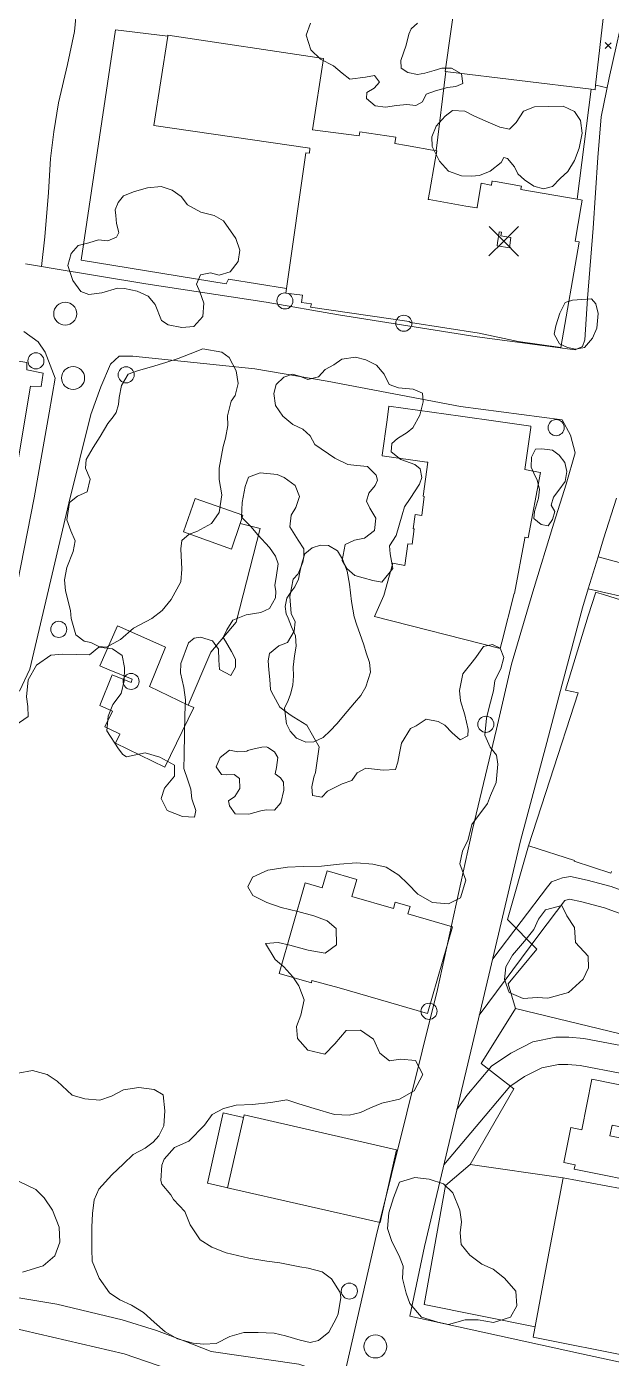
# Model space of a CAD drawing. Header units: metres. Extents: x 4652992 to 4879070, y 2074171 to 2309877.
# Drawn here: x 4653775.3 to 4653831.3, y 2307351.6 to 2307479.1 of the extents above; entities that cross this region are included whole.
import ezdxf

# ---------------------------------------------------------------- set-up
doc = ezdxf.new("R2010")
doc.units = ezdxf.units.M
doc.header["$MEASUREMENT"] = 0
doc.linetypes.add('DGN Style 3', pattern=[92.779933, 66.271381, -26.508552])
doc.layers.get('0').update_dxf_attribs({"color": 4, "lineweight": 0})
for name, color, linetype, lineweight in [('Level 18', 5, 'Continuous', 0), ('Level 19', 38, 'DGN Style 3', 0), ('Level 20', 30, 'DGN Style 3', 0), ('Level 3', 46, 'Continuous', 0), ('Level 30', 5, 'Continuous', 0), ('Level 31', 38, 'Continuous', 0), ('Level 35', 4, 'Continuous', 0), ('Level 37', 3, 'Continuous', 0), ('Level 38', 3, 'Continuous', 0), ('Level 39', 9, 'Continuous', 0), ('Level 4', 6, 'Continuous', 0), ('Level 40', 1, 'Continuous', 0), ('Level 45', 9, 'Continuous', 0), ('Level 53', 5, 'Continuous', 0), ('Level 61', 4, 'Continuous', 0), ('Level 62', 4, 'Continuous', 0), ('Level 63', 3, 'Continuous', 0)]:
    doc.layers.add(name, color=color, linetype=linetype, lineweight=lineweight)

# ---------------------------------------------------------------- blocks, each defined once
blk = doc.blocks.new('POSTE')
at = {"color": 0, "linetype": 'ByBlock', "lineweight": -2}
blk.add_circle((0, 0), 0.77, dxfattribs=at)
blk = doc.blocks.new('AL')
at = {"color": 0, "linetype": 'ByBlock', "lineweight": -2, "ltscale": 10}
blk.add_circle((0, 0), 1.1, dxfattribs=at)
blk = doc.blocks.new('COTA')
at = {"color": 0, "linetype": 'ByBlock', "lineweight": -2, "ltscale": 10}
for p, q in [((-1.408457, 1.419522), (0, 0)), ((1.419522, 1.408457), (0, 0)), ((0, 0), (-1.419522, -1.408457)), ((0, 0), (1.408457, -1.419522))]:
    blk.add_line(p, q, dxfattribs=at)
blk = doc.blocks.new('POSTE_1')
at = {"layer": 'Level 61'}
blk.add_circle((-0.000047, -0.000019, -0.000024), 0.770001, dxfattribs=at)
blk = doc.blocks.new('AL_1')
at = {"layer": 'Level 45'}
blk.add_circle((0.000021, 0.000013, 0.00003), 1.100002, dxfattribs=at)

msp = doc.modelspace()

# ---------------------------------------------------------------- linework, layer by layer
at = {"layer": 'Level 18', "color": 30}
for points in [[(4653832.781333, 2307481.723299, 1381.171171), (4653831.084086, 2307474.164947, 1381.289984), (4653830.309234, 2307470.427135, 1381.380081), (4653830.005019, 2307466.53101, 1381.433507), (4653829.532559, 2307459.772858, 1381.11355), (4653828.997607, 2307453.037267, 1380.663945), (4653828.760485, 2307449.058922, 1380.620901), (4653828.512398, 2307448.416684, 1380.555625), (4653827.8279, 2307448.108783, 1380.475717), (4653818.447498, 2307449.34334, 1379.7752), (4653805.134544, 2307451.475413, 1379.197578), (4653798.210036, 2307452.670504, 1379.019926), (4653786.675269, 2307454.42347, 1379.025129), (4653777.622244, 2307455.931925, 1379.620539), (4653776.686658, 2307456.093521, 1379.689248), (4653775.144628, 2307456.359863, 1379.820535)], [(4653775.009461, 2307449.8572, 1379.712454), (4653776.377442, 2307448.873727, 1379.626656), (4653777.040084, 2307447.885358, 1379.48117)], [(4653783.31248, 2307446.750388, 1379.137658), (4653784.128902, 2307447.497702, 1379.094008), (4653785.459282, 2307447.514817, 1379.016098), (4653797.134111, 2307446.300096, 1378.990684), (4653804.049938, 2307445.106503, 1379.201757), (4653816.847215, 2307442.68027, 1379.774044), (4653826.58126, 2307441.395242, 1380.429164), (4653827.365436, 2307439.939919, 1380.592969), (4653827.825318, 2307438.247163, 1380.778559), (4653826.970828, 2307435.253469, 1380.928104), (4653825.778061, 2307431.52691, 1381.275369), (4653823.762262, 2307424.950115, 1381.333492), (4653821.709362, 2307418.005814, 1382.538922), (4653820.282573, 2307411.78582, 1383.394681)], [(4653831.794413, 2307433.921624, 1381.187653), (4653830.5495, 2307430.032144, 1381.430552), (4653830.018318, 2307428.299097, 1381.5358), (4653829.074849, 2307425.22091, 1381.815952), (4653828.521593, 2307423.415846, 1382.024621), (4653826.592158, 2307416.112968, 1382.799481), (4653825.09469, 2307410.506704, 1383.440754)], [(4653792.599638, 2307295.092029, 1391.332825), (4653799.311222, 2307322.729343, 1388.440859), (4653805.689047, 2307349.855211, 1386.728359), (4653808.770768, 2307363.243322, 1386.440859), (4653814.621664, 2307386.858647, 1385.015859), (4653817.985191, 2307402.200375, 1384.078359), (4653820.282573, 2307411.78582, 1383.165859)], [(4653811.981952, 2307355.595056, 1386.570428), (4653813.383256, 2307362.269284, 1386.428245), (4653819.003898, 2307385.954207, 1385.003245), (4653822.599185, 2307401.118452, 1384.065745), (4653825.09469, 2307410.506704, 1383.153245)], [(4653895.547086, 2307337.390362, 1395.735112), (4653882.370193, 2307340.024315, 1395.600238), (4653861.572894, 2307344.679452, 1393.625238), (4653851.635767, 2307346.81051, 1392.631488), (4653839.916046, 2307349.510954, 1390.912738), (4653828.435864, 2307352.005492, 1389.281488), (4653814.036523, 2307355.162704, 1387.143988), (4653811.981952, 2307355.595056, 1386.570428)]]:
    msp.add_polyline3d(points, dxfattribs=at)
at = {"layer": 'Level 19', "linetype": 'DGN Style 3'}
for points in [[(4653774.06375, 2307424.179586, 1379.255637), (4653775.983552, 2307433.947749, 1379.217898), (4653777.419253, 2307442.080445, 1379.201782), (4653778.005873, 2307445.402804, 1379.244638), (4653777.040084, 2307447.885358, 1379.48117)], [(4653783.31248, 2307446.750388, 1379.137658), (4653782.372991, 2307444.567685, 1379.15368), (4653781.420741, 2307441.934811, 1379.13902), (4653779.296696, 2307433.439056, 1379.208087), (4653776.984454, 2307423.494368, 1379.194303), (4653775.573907, 2307417.535308, 1379.172344), (4653774.58575, 2307415.429115, 1379.17897)]]:
    msp.add_polyline3d(points, dxfattribs=at)
at = {"layer": 'Level 20', "linetype": 'Continuous'}
for points in [[(4653776.686658, 2307456.093521, 1379.948781), (4653777.004992, 2307458.942146, 1379.680753), (4653777.366652, 2307463.17248, 1379.380753), (4653777.547079, 2307466.424608, 1379.280754), (4653777.864859, 2307468.976976, 1379.080754), (4653778.334167, 2307471.763598, 1378.780754), (4653779.190015, 2307475.416104, 1378.480754), (4653779.842682, 2307478.601584, 1378.080754), (4653780.067667, 2307480.959307, 1377.880753)], [(4653805.62214, 2307349.570647, 1386.746324), (4653801.357109, 2307351.016864, 1386.333824), (4653792.934673, 2307352.211059, 1384.671324), (4653790.41295, 2307353.218065, 1384.308824), (4653787.69659, 2307354.216201, 1383.958824), (4653784.4082, 2307355.239763, 1383.683824), (4653778.174285, 2307356.739703, 1383.083824), (4653773.748882, 2307357.483374, 1382.746324), (4653770.61231, 2307358.087149, 1382.671324), (4653762.617267, 2307359.94824, 1382.571324), (4653751.466856, 2307363.29509, 1382.233824), (4653745.270796, 2307364.237623, 1381.958824), (4653740.831785, 2307364.348343, 1381.987373)]]:
    msp.add_polyline3d(points, dxfattribs=at)
at = {"layer": 'Level 3'}
msp.add_polyline3d([(4653799.847753, 2307345.089882, 1383.957635), (4653792.232995, 2307349.388766, 1382.832635), (4653784.615121, 2307351.985312, 1382.582635), (4653772.237719, 2307354.854901, 1382.007635), (4653755.980323, 2307358.22922, 1381.620135), (4653747.033305, 2307359.711432, 1381.345135), (4653743.342346, 2307366.483553, 1381.307635), (4653740.125065, 2307374.573792, 1380.870135), (4653739.846446, 2307375.521443, 1380.870135), (4653740.214834, 2307377.473675, 1380.707635), (4653741.799061, 2307380.02055, 1380.620135), (4653752.620799, 2307390.82968, 1379.745135), (4653759.543463, 2307398.288416, 1379.695135), (4653766.599274, 2307405.605471, 1379.470135)], dxfattribs=at)
at = {"layer": 'Level 30', "color": 1}
for points in [[(4653829.787773, 2307473.442071, 1383.3), (4653829.738828, 2307473.006738, 1383.3), (4653829.34927, 2307473.054679, 1383.291865), (4653815.637127, 2307474.742175, 1383.005503), (4653815.425963, 2307474.768162, 1383.001094), (4653815.373587, 2307474.774608, 1383), (4653816.532727, 2307482.893975, 1383.2), (4653829.757933, 2307481.375302, 1383.293562), (4653830.66797, 2307481.270801, 1383.3), (4653830.598904, 2307480.656508, 1383.3), (4653829.787773, 2307473.442071, 1383.3)], [(4653802.654722, 2307469.183937, 1382.9), (4653807.141282, 2307468.611698, 1382.9), (4653807.190562, 2307468.979455, 1381.6), (4653810.657164, 2307468.462067, 1381.6), (4653810.561888, 2307467.865733, 1384.5), (4653811.650289, 2307467.674925, 1384.5), (4653814.50035, 2307467.175282, 1384.5), (4653814.561623, 2307467.16454, 1384.5), (4653814.41084, 2307466.304445, 1384.0378), (4653813.861319, 2307463.169879, 1382.3532), (4653813.746113, 2307462.512722, 1382), (4653813.845715, 2307462.495261, 1382), (4653817.352119, 2307461.880553, 1382), (4653818.414681, 2307461.694275, 1382), (4653818.420192, 2307461.725711, 1381.9987), (4653818.828062, 2307464.052276, 1381.9), (4653819.746212, 2307463.891315, 1381.9), (4653819.791979, 2307463.883292, 1381.9), (4653819.839255, 2307464.152966, 1381.9), (4653819.861134, 2307464.277767, 1381.9), (4653819.882315, 2307464.274054, 1381.9), (4653820.181955, 2307464.221524, 1381.9114), (4653822.672864, 2307463.784843, 1382), (4653822.656597, 2307463.692051, 1382.0895), (4653822.618314, 2307463.47368, 1382.3), (4653828.005776, 2307462.529205, 1383.489146), (4653828.362122, 2307462.466734, 1383.5678), (4653828.507881, 2307462.441181, 1383.6), (4653828.413447, 2307461.902516, 1383.6), (4653827.821252, 2307458.524525, 1383.6), (4653828.183932, 2307458.460944, 1382.2135), (4653828.213616, 2307458.45574, 1382.1), (4653828.208166, 2307458.424647, 1382.1), (4653826.441989, 2307448.35005, 1381.9), (4653822.34864, 2307448.912171, 1382.3), (4653818.641592, 2307449.713421, 1382.3), (4653812.059124, 2307450.718202, 1382.3), (4653811.932122, 2307450.813849, 1384.2), (4653802.464472, 2307452.194469, 1384.2), (4653802.54716, 2307452.531379, 1381.8), (4653801.598804, 2307452.641056, 1381.8), (4653801.695927, 2307453.331656, 1381.9), (4653800.106467, 2307453.527712, 1381.9), (4653800.173507, 2307453.997844, 1381.9315), (4653802.02366, 2307466.972491, 1382.8), (4653802.363654, 2307466.942774, 1382.8), (4653802.386512, 2307467.422631, 1382.8), (4653787.451428, 2307469.604114, 1382.9), (4653788.791089, 2307478.13917, 1383.3946), (4653788.805738, 2307478.232501, 1383.4), (4653803.717314, 2307475.995849, 1383.4), (4653802.654722, 2307469.183937, 1382.9)], [(4653820.362395, 2307458.059155, 1382.4), (4653821.516843, 2307457.875033, 1382.3784), (4653821.664954, 2307458.866805, 1382.4), (4653820.709138, 2307459.012121, 1382.4), (4653820.758294, 2307459.335449, 1382.4), (4653820.765048, 2307459.379872, 1382.4), (4653820.54757, 2307459.412936, 1382.4), (4653820.542004, 2307459.376329, 1382.4), (4653820.387121, 2307458.357587, 1382.4), (4653820.362395, 2307458.059155, 1382.4)], [(4653824.510064, 2307436.356921, 1382), (4653823.335803, 2307430.106301, 1382), (4653823.009509, 2307430.167633, 1382), (4653822.995166, 2307430.091847, 1382), (4653821.996661, 2307424.779587, 1382), (4653821.979751, 2307424.783891, 1383.5), (4653820.791696, 2307420.115979, 1383.5), (4653820.638875, 2307419.515539, 1383.5), (4653808.589062, 2307422.582401, 1382.7), (4653809.480581, 2307424.584345, 1382.7), (4653810.34384, 2307427.676124, 1382.7), (4653811.501111, 2307427.476911, 1380.5), (4653811.791372, 2307429.554211, 1380.5), (4653812.19867, 2307429.497299, 1380.5), (4653812.403222, 2307430.9612, 1380.5), (4653812.286981, 2307430.977442, 1380.5), (4653812.479264, 2307432.353546, 1380.5), (4653813.118539, 2307432.264219, 1380.5), (4653813.371388, 2307434.073769, 1380.5), (4653813.271885, 2307434.087672, 1380.5), (4653813.259072, 2307434.089463, 1380.5), (4653813.262099, 2307434.111125, 1380.5), (4653813.715787, 2307437.358009, 1380.5), (4653813.621694, 2307437.371157, 1380.5364), (4653809.324455, 2307437.971612, 1382.2), (4653809.330529, 2307438.015084, 1382.2), (4653809.8039, 2307441.402829, 1382.2), (4653809.986613, 2307442.710442, 1382.2), (4653816.848564, 2307441.751619, 1382.1495), (4653820.439903, 2307441.2498, 1382.1231), (4653823.581584, 2307440.810812, 1382.1), (4653823.560945, 2307440.663105, 1382.0965), (4653822.998933, 2307436.640984, 1382), (4653824.467646, 2307436.364895, 1382), (4653824.510064, 2307436.356921, 1382)], [(4653831.295095, 2307398.154712, 1392.1), (4653831.253472, 2307398.025929, 1393.8), (4653827.739067, 2307399.161786, 1393.8), (4653827.754265, 2307399.20881, 1392.4), (4653823.396672, 2307400.617185, 1392.4), (4653823.362477, 2307400.628237, 1392.4), (4653825.394709, 2307406.916075, 1392.3141), (4653828.095625, 2307415.272857, 1392.2), (4653826.891221, 2307415.534014, 1384.7), (4653829.07044, 2307422.658798, 1384.7), (4653829.798973, 2307424.912919, 1384.7), (4653829.860432, 2307424.89365, 1384.9166), (4653830.546477, 2307424.678555, 1385.0568), (4653835.612759, 2307423.090124, 1386.092)], [(4653788.581869, 2307419.632874, 1381.7685), (4653787.123459, 2307416.095571, 1381.587), (4653787.028491, 2307415.86523, 1381.5752), (4653790.754424, 2307414.10942, 1381.312702), (4653791.286725, 2307413.858578, 1381.2752), (4653788.51939, 2307408.155422, 1381.2752), (4653783.796038, 2307410.447328, 1380.9752), (4653784.211538, 2307411.303625, 1380.9752), (4653784.219366, 2307411.319757, 1380.9752), (4653783.961126, 2307411.445062, 1380.9752), (4653782.76306, 2307412.026398, 1380.9752), (4653783.485523, 2307413.51531, 1380.9752), (4653782.280023, 2307414.075, 1381.0752), (4653783.448379, 2307417.007662, 1381.4752), (4653783.61144, 2307416.9427, 1381.4752), (4653785.273925, 2307416.269211, 1381.4752), (4653785.394882, 2307416.572824, 1381.4752), (4653783.161879, 2307417.473604, 1381.2805), (4653782.273799, 2307417.868856, 1381.0752), (4653783.972022, 2307421.684547, 1381.0752), (4653784.201747, 2307421.582305, 1381.1097), (4653788.581869, 2307419.632874, 1381.7685)], [(4653813.665418, 2307384.583603, 1387.156123), (4653805.225626, 2307387.021905, 1387.062373), (4653805.225626, 2307387.021905, 1384.793623), (4653802.606347, 2307387.72065, 1384.606123), (4653802.549118, 2307387.522563, 1384.599873), (4653799.448925, 2307388.418225, 1384.331123), (4653801.951416, 2307397.080195, 1384.168623), (4653803.593905, 2307396.605671, 1384.193623), (4653804.065503, 2307398.238031, 1383.981123), (4653806.896896, 2307397.420026, 1383.968623), (4653806.421932, 2307395.776013, 1384.837373), (4653810.417689, 2307394.621617, 1386.724873), (4653810.593617, 2307395.230562, 1386.668623), (4653812.009313, 2307394.821559, 1386.581123), (4653811.803566, 2307394.109397, 1386.974873), (4653816.062033, 2307392.879103, 1387.099873), (4653813.665418, 2307384.583603, 1387.156123)], [(4653843.003106, 2307366.595181, 1392.480766), (4653827.728995, 2307369.681159, 1392.193266), (4653827.809639, 2307370.080308, 1391.712016), (4653826.742072, 2307370.295999, 1391.530766), (4653827.419477, 2307373.648828, 1391.405766), (4653828.449959, 2307373.440629, 1391.705766), (4653829.429014, 2307378.286481, 1392.387016), (4653841.679612, 2307375.811373, 1392.662016), (4653840.718379, 2307371.053731, 1392.637016), (4653843.778976, 2307370.435368, 1392.662016), (4653843.003106, 2307366.595181, 1392.480766)], [(4653833.421366, 2307351.664102, 1391.993266), (4653823.794194, 2307353.601199, 1391.918266), (4653824.991935, 2307359.943388, 1392.543266), (4653824.991935, 2307359.943388, 1395.049516), (4653826.668508, 2307368.833266, 1395.062016), (4653836.291707, 2307367.058363, 1395.249516)]]:
    msp.add_polyline3d(points, dxfattribs=at)
for points in [[(4653809.130984, 2307364.55172, 1391.699873), (4653794.509821, 2307367.880441, 1391.518623), (4653796.100211, 2307374.866113, 1391.499873), (4653810.721479, 2307371.537854, 1391.681122)], [(4653835.528833, 2307371.99239, 1392.724516), (4653831.156798, 2307372.862247, 1392.749516), (4653831.362469, 2307373.895982, 1392.749516), (4653835.734504, 2307373.026125, 1392.724516)]]:
    msp.add_3dface(points, dxfattribs=at)
at = {"layer": 'Level 31', "elevation": 1381.556819, "flags": 128}
msp.add_lwpolyline([(4653795.737274, 2307431.496804), (4653794.911205, 2307429.0434), (4653790.283635, 2307430.673644), (4653791.414681, 2307433.884203), (4653795.997517, 2307432.269719), (4653795.737274, 2307431.496804)], dxfattribs=at)
at = {"layer": 'Level 35'}
msp.add_polyline3d([(4653794.685549, 2307367.840434, 1387.56621), (4653792.611357, 2307368.343712, 1387.55996), (4653794.105873, 2307375.050995, 1387.47871), (4653796.04701, 2307374.632428, 1387.47871)], dxfattribs=at)
at = {"layer": 'Level 37'}
msp.add_line((4653814.50035, 2307467.175282, 1381.896304), (4653815.425963, 2307474.768162, 1382.165832), dxfattribs=at)
for points in [[(4653822.120571, 2307385.061215, 1389.593266), (4653821.408574, 2307387.415419, 1389.205766), (4653824.147162, 2307390.737818, 1388.493266), (4653821.348724, 2307393.583798, 1387.030766), (4653823.362477, 2307400.628237, 1392.4)], [(4653861.187318, 2307365.910438, 1393.893266), (4653863.195815, 2307374.807106, 1393.418266), (4653848.111794, 2307378.770089, 1392.268266), (4653822.120571, 2307385.061215, 1389.593266), (4653818.810157, 2307379.802582, 1389.180766), (4653821.933541, 2307377.359953, 1390.205766), (4653817.765252, 2307370.109986, 1390.305766), (4653826.668508, 2307368.833266, 1391.180766)], [(4653823.97717, 2307354.570081, 1390.92896), (4653813.371846, 2307356.720904, 1389.31646), (4653815.416208, 2307368.104502, 1389.55396), (4653817.765252, 2307370.109986, 1390.305766)]]:
    msp.add_polyline3d(points, dxfattribs=at)
at = {"layer": 'Level 38'}
msp.add_line((4653828.005776, 2307462.529205, 1382.578387), (4653829.34927, 2307473.054679, 1382.578387), dxfattribs=at)
for points in [[(4653800.173507, 2307453.997844, 1381.878387), (4653794.594888, 2307454.891796, 1381.878387), (4653794.393812, 2307454.426366, 1381.878387), (4653780.506435, 2307456.695162, 1381.778387), (4653783.784575, 2307478.73816, 1381.778387), (4653788.791089, 2307478.13917, 1381.778387)], [(4653790.754424, 2307414.10942, 1380.273807), (4653792.907779, 2307419.174893, 1380.191428), (4653795.348913, 2307422.026216, 1380.091429), (4653797.64558, 2307431.012811, 1380.091429), (4653795.737274, 2307431.496804, 1380.091429)]]:
    msp.add_polyline3d(points, dxfattribs=at)
at = {"layer": 'Level 4'}
msp.add_polyline3d([(4653800.314796, 2307414.533197, 1378.1), (4653800.538127, 2307415.137228, 1378.1), (4653800.759328, 2307416.010782, 1378.1), (4653800.824778, 2307416.913548, 1378.1), (4653800.818397, 2307417.722137, 1378.1), (4653800.921211, 2307418.811858, 1378), (4653801.100475, 2307419.747208, 1378), (4653801.020124, 2307420.731293, 1378), (4653800.650279, 2307421.608246, 1378), (4653800.322392, 2307422.423498, 1378), (4653800.132485, 2307422.836006, 1378), (4653800.054259, 2307423.550543, 1378), (4653800.203653, 2307424.329986, 1378), (4653800.582787, 2307424.904752, 1378), (4653800.951952, 2307425.427542, 1378), (4653801.309022, 2307426.167917, 1378), (4653801.46836, 2307426.999268, 1378), (4653801.669658, 2307427.768891, 1378), (4653801.93283, 2307428.580697, 1378), (4653802.63338, 2307429.148758, 1378), (4653803.439856, 2307429.427733, 1378), (4653804.186554, 2307429.394972, 1378), (4653805.051251, 2307428.855596, 1378), (4653805.544729, 2307428.063092, 1378), (4653805.968506, 2307426.906945, 1378), (4653806.216647, 2307425.676184, 1378), (4653806.383514, 2307424.00975, 1377.9), (4653806.643776, 2307422.561224, 1377.9), (4653806.919688, 2307421.755751, 1377.9), (4653807.195596, 2307420.950289, 1377.9), (4653807.577452, 2307419.855785, 1377.9), (4653807.811397, 2307419.112056, 1377.9), (4653808.119291, 2307418.192959, 1377.9), (4653808.209592, 2307417.26089, 1377.9), (4653807.775103, 2307415.835171, 1377.9), (4653807.294384, 2307415.010236, 1377.9), (4653806.67782, 2307414.318425, 1377.9), (4653805.979445, 2307413.480424, 1377.9), (4653805.003658, 2307412.317552, 1377.9), (4653804.335082, 2307411.635372, 1377.9), (4653803.676436, 2307411.005135, 1377.9), (4653802.788011, 2307410.579468, 1377.9), (4653802.031147, 2307410.559843, 1377.9), (4653801.136248, 2307410.942993, 1377.9), (4653800.508804, 2307411.599075, 1377.9), (4653800.160935, 2307412.31044, 1377.9), (4653799.962483, 2307413.801467, 1377.9), (4653800.314796, 2307414.533197, 1378.1)], dxfattribs=at)
at = {"layer": 'Level 40', "color": 3, "elevation": 1382.5, "flags": 128}
for points in [[(4653827.570703, 2307452.876053), (4653828.476664, 2307452.929202), (4653829.382575, 2307452.982348), (4653829.817769, 2307452.526437), (4653830.012202, 2307451.592795), (4653829.893844, 2307450.195004), (4653829.484363, 2307449.22587), (4653828.714668, 2307448.324686), (4653827.866942, 2307448.185671), (4653827.074432, 2307448.335228), (4653826.323331, 2307448.70123), (4653825.826835, 2307449.617223), (4653825.978811, 2307450.410826), (4653826.357782, 2307451.610077), (4653826.853209, 2307452.637799), (4653827.570703, 2307452.876053)], [(4653824.618984, 2307438.631427), (4653825.641614, 2307438.513511), (4653826.293077, 2307438.016984), (4653826.831019, 2307437.317591), (4653827.039302, 2307436.456045), (4653826.859702, 2307435.518045), (4653826.247781, 2307434.661438), (4653825.749342, 2307434.007703), (4653825.525301, 2307433.227527), (4653825.860923, 2307432.641029), (4653825.636883, 2307431.860841), (4653825.224298, 2307431.265644), (4653824.575756, 2307431.387696), (4653823.865972, 2307431.96986), (4653823.918275, 2307432.632892), (4653824.311131, 2307433.904676), (4653824.404885, 2307434.784172), (4653824.196573, 2307435.645782), (4653823.874741, 2307436.304492), (4653823.611149, 2307436.877479), (4653823.646662, 2307437.842709), (4653824.014856, 2307438.595728), (4653824.618984, 2307438.631427)]]:
    msp.add_lwpolyline(points, dxfattribs=at)
at = {"layer": 'Level 40', "color": 3}
for points in [[(4653812.706416, 2307479.398397, 1380.7), (4653812.118384, 2307478.846358, 1380.7), (4653811.901652, 2307478.344563, 1380.7), (4653811.634021, 2307477.285589, 1381), (4653811.111529, 2307475.816963, 1381), (4653811.15215, 2307475.085741, 1381), (4653811.794111, 2307474.662674, 1381), (4653812.724353, 2307474.486472, 1381), (4653813.408463, 2307474.598051, 1381), (4653814.300389, 2307474.851118, 1381), (4653815.064859, 2307475.068022, 1381), (4653815.960085, 2307475.093099, 1381.6), (4653816.938563, 2307474.54636, 1381.6), (4653817.061873, 2307473.619584, 1381.6), (4653816.403207, 2307473.322739, 1381.6), (4653815.6037, 2307473.233242, 1381.6), (4653814.458072, 2307472.908119, 1381.6), (4653813.563765, 2307472.579066, 1381), (4653813.186278, 2307471.866765, 1381), (4653812.573835, 2307471.500388, 1381), (4653811.69057, 2307471.607319, 1381), (4653810.704507, 2307471.492526, 1381), (4653809.649083, 2307471.330547, 1381), (4653808.649356, 2307471.4595, 1381), (4653807.819265, 2307472.159347, 1381), (4653807.872646, 2307472.752248, 1381), (4653808.55457, 2307473.165828, 1381), (4653809.084318, 2307473.728799, 1381), (4653808.603172, 2307474.362605, 1381), (4653807.733243, 2307474.225857, 1381), (4653806.248204, 2307474.024668, 1381), (4653805.512017, 2307474.586207, 1381), (4653804.681779, 2307475.286188, 1381), (4653803.420609, 2307475.932128, 1380.4), (4653802.506558, 2307476.829637, 1380.4), (4653802.053523, 2307478.243498, 1380.4), (4653802.451572, 2307479.37537, 1380.4)], [(4653820.987707, 2307466.522993, 1385.2), (4653820.747821, 2307466.047237, 1385.2), (4653819.693826, 2307465.204319, 1385.2), (4653818.65057, 2307464.806028, 1385.2), (4653817.891435, 2307464.726244, 1385.2), (4653816.930664, 2307464.759045, 1385.2), (4653815.692223, 2307465.207462, 1384.6), (4653814.837734, 2307466.188933, 1384.6), (4653814.137768, 2307467.588408, 1384.6), (4653814.087554, 2307468.492304, 1384.6), (4653814.509888, 2307469.530361, 1384.6), (4653815.363388, 2307470.486766, 1384.6), (4653816.062299, 2307471.025212, 1384.6), (4653817.23956, 2307470.951386, 1384.6), (4653818.190371, 2307470.473286, 1384.6), (4653819.702108, 2307469.814497, 1384.6), (4653820.594718, 2307469.421971, 1384.6), (4653821.528607, 2307469.245191, 1384.6), (4653822.169194, 2307469.869071, 1384.6), (4653822.870508, 2307470.969728, 1385.5), (4653823.912996, 2307471.36758, 1385.5), (4653825.259006, 2307471.410299, 1385.5), (4653826.67662, 2307471.439434, 1385.5), (4653827.768992, 2307470.934965, 1385.5), (4653828.348571, 2307470.081246, 1385.5), (4653828.487116, 2307468.864676, 1385.5), (4653828.212132, 2307467.428794, 1385.5), (4653827.763264, 2307466.248979, 1385.5), (4653827.112997, 2307465.181628, 1385.5), (4653826.388027, 2307464.500368, 1385.5), (4653825.64927, 2307463.747274, 1385.5), (4653824.791581, 2307463.537474, 1385.5), (4653823.872915, 2307463.785639, 1385.5), (4653822.970495, 2307464.394022, 1384.9), (4653822.33512, 2307464.961092, 1384.9), (4653822.014464, 2307465.6176, 1384.9), (4653821.348558, 2307466.413924, 1384.9), (4653820.987707, 2307466.522993, 1385.2)], [(4653783.870749, 2307458.91091, 1382.2), (4653784.09712, 2307459.345225, 1381.9), (4653783.888197, 2307460.20874, 1381.9), (4653783.810001, 2307460.972659, 1381.9), (4653783.762494, 2307461.506038, 1381.9), (4653784.045793, 2307462.201677, 1381.9), (4653784.545976, 2307462.85633, 1381.9), (4653785.596746, 2307463.257115, 1381.9), (4653786.864306, 2307463.6169, 1381.9), (4653788.162451, 2307463.746146, 1381.9), (4653789.21889, 2307463.396723, 1381.9), (4653790.075264, 2307462.785508, 1381.9), (4653790.6732, 2307461.998444, 1381.9), (4653791.963095, 2307461.305382, 1381.9), (4653793.24994, 2307460.987398, 1381.9), (4653794.119977, 2307460.448588, 1381.9), (4653795.297882, 2307458.774726, 1382.2), (4653795.681679, 2307457.654284, 1382.2), (4653795.54611, 2307456.557054, 1382.2), (4653794.760575, 2307455.582489, 1382.2), (4653793.724714, 2307455.253987, 1382.2), (4653792.871855, 2307455.489811, 1382.2), (4653791.935818, 2307455.292154, 1382.2), (4653791.538989, 2307454.393799, 1382.2), (4653791.847682, 2307453.661768, 1382.2), (4653792.233958, 2307452.566122, 1381.9), (4653792.14283, 2307451.310027, 1381.9), (4653791.284487, 2307450.348395, 1381.9), (4653790.144962, 2307450.263663, 1381.9), (4653788.843983, 2307450.508984, 1381.9), (4653788.176638, 2307450.934457, 1381.9), (4653787.572444, 2307452.446784, 1382.2), (4653786.902411, 2307453.247049, 1382.2), (4653785.874013, 2307453.740554, 1382.2), (4653784.645575, 2307453.972291, 1382.2), (4653783.981326, 2307454.022715, 1382.2), (4653782.469551, 2307453.559038, 1382.2), (4653781.243808, 2307453.415791, 1382.2), (4653780.476461, 2307453.710301, 1382.2), (4653779.703191, 2307454.754857, 1382.2), (4653779.229963, 2307456.1922, 1382.2), (4653779.524144, 2307457.334965, 1382.2), (4653780.196545, 2307458.106754, 1382.2), (4653781.219388, 2307458.363027, 1382.2), (4653782.169893, 2307458.632926, 1382.2), (4653783.051019, 2307458.541481, 1382.2), (4653783.870749, 2307458.91091, 1382.2)], [(4653782.30115, 2307439.829868, 1381.9), (4653783.05519, 2307441.055887, 1381.6), (4653783.555658, 2307441.71124, 1381.6), (4653783.855931, 2307442.104441, 1381.6), (4653784.080913, 2307442.886587, 1381.6), (4653784.133471, 2307443.551284, 1381.6), (4653784.355499, 2307444.708734, 1381.6), (4653785.011508, 2307445.784398, 1381.6), (4653785.976571, 2307446.127223, 1381.6), (4653787.244734, 2307446.487848, 1381.6), (4653788.598985, 2307446.907147, 1381.6), (4653789.794634, 2307447.281341, 1381.6), (4653790.931762, 2307447.741461, 1381.6), (4653792.15023, 2307448.214406, 1382.2), (4653793.955938, 2307447.874003, 1382.2), (4653794.681121, 2307447.362994, 1382.2), (4653795.339964, 2307446.115913, 1382.2), (4653795.55163, 2307444.878276, 1382.2), (4653795.257765, 2307443.735889, 1382.2), (4653794.858058, 2307443.212304, 1382.2), (4653794.508763, 2307441.780857, 1382.2), (4653794.559186, 2307440.873009, 1382.2), (4653794.323669, 2307439.644679, 1382.2), (4653794.099048, 2307438.863461, 1382.2), (4653793.701937, 2307436.78774, 1383.1), (4653793.715521, 2307435.686343, 1384), (4653793.9572, 2307434.222353, 1384), (4653793.71145, 2307432.551398, 1384), (4653792.98617, 2307431.493192, 1384), (4653791.568129, 2307430.714482, 1384), (4653790.85068, 2307430.476012, 1384), (4653790.136142, 2307429.863632, 1384), (4653790.056163, 2307429.057297, 1384), (4653790.131841, 2307427.127817, 1383.4), (4653790.043608, 2307425.899081, 1382.8), (4653789.120003, 2307424.202284, 1382.8), (4653788.248784, 2307423.168862, 1382.8), (4653787.274681, 2307422.379133, 1382.8), (4653785.521051, 2307421.467458, 1381.9), (4653784.25544, 2307420.386156, 1381), (4653782.916348, 2307419.661993, 1381), (4653782.178342, 2307419.725424, 1381), (4653781.42346, 2307420.092169, 1381), (4653780.771701, 2307420.214457, 1381), (4653779.986018, 2307420.812119, 1381), (4653779.539679, 2307422.396702, 1381), (4653779.461356, 2307423.161816, 1381), (4653779.00181, 2307425.03736, 1381.3), (4653778.906685, 2307426.105321, 1381.3), (4653779.128906, 2307427.263692, 1381.3), (4653779.724012, 2307428.802015, 1381.3), (4653779.918443, 2307429.815538, 1381.3), (4653779.505991, 2307430.793091, 1381.3), (4653779.107418, 2307431.843059, 1381.3), (4653779.361472, 2307433.489283, 1381.9), (4653780.151115, 2307434.09015, 1381.9), (4653781.057602, 2307434.519146, 1381.9), (4653781.365769, 2307435.734996, 1381.9), (4653780.895292, 2307436.797576, 1381.9), (4653780.975588, 2307437.606697, 1381.9), (4653781.64532, 2307438.754466, 1381.9), (4653782.30115, 2307439.829868, 1381.9)], [(4653802.203268, 2307445.275187, 1381.9), (4653803.225243, 2307445.531816, 1381.9), (4653803.873682, 2307446.237988, 1382.8), (4653804.694951, 2307446.685686, 1383.7), (4653805.467342, 2307447.212034, 1383.7), (4653806.774297, 2307447.413566, 1383.7), (4653807.768495, 2307447.151437, 1383.7), (4653808.793207, 2307446.659591, 1383.7), (4653809.519045, 2307445.776189, 1383.7), (4653810.001276, 2307444.789432, 1383.7), (4653810.909498, 2307444.468924, 1383.7), (4653812.304771, 2307444.355211, 1383.7), (4653813.199066, 2307443.962692, 1383.7), (4653813.263156, 2307443.129499, 1383.7), (4653812.942719, 2307441.846237, 1383.7), (4653812.262377, 2307440.630745, 1383.7), (4653811.733857, 2307440.207758, 1383.7), (4653810.803975, 2307439.636395, 1383.7), (4653810.2616, 2307439.141316, 1383.7), (4653810.181719, 2307438.335155, 1383.7), (4653811.112289, 2307437.622064, 1382.8), (4653812.461688, 2307437.128525, 1381.9), (4653812.983747, 2307436.730795, 1381.9), (4653813.120194, 2307435.881682, 1381.9), (4653812.923438, 2307435.245011, 1381.9), (4653812.006164, 2307433.882591, 1381.3), (4653811.478641, 2307433.082712, 1381.3), (4653811.253968, 2307432.300751, 1381.3), (4653810.671055, 2307430.346029, 1380.7), (4653810.029061, 2307429.34173, 1380.7), (4653810.107327, 2307428.576973, 1380.7), (4653810.363924, 2307427.178657, 1380.7), (4653809.29092, 2307425.880253, 1380.7), (4653808.422959, 2307426.043391, 1380.7), (4653807.496491, 2307426.292537, 1380.7), (4653806.714651, 2307426.514503, 1380.7), (4653805.943683, 2307427.184513, 1380.7), (4653805.489811, 2307427.944964, 1380.7), (4653805.781188, 2307429.465476, 1380.7), (4653806.687933, 2307429.895061, 1380.7), (4653807.625342, 2307430.093817, 1380.7), (4653808.587472, 2307430.81295, 1380.7), (4653808.737094, 2307431.984905, 1380.7), (4653808.1607, 2307432.9577, 1381.3), (4653807.837983, 2307433.617929, 1381.3), (4653808.062708, 2307434.399958, 1381.3), (4653808.648747, 2307435.113964, 1381.3), (4653808.883958, 2307435.631101, 1381.9), (4653808.750449, 2307436.105432, 1381.9), (4653807.936502, 2307436.932471, 1381.9), (4653806.911836, 2307437.050514, 1381.9), (4653806.031523, 2307437.141376, 1381.9), (4653804.800992, 2307437.747417, 1381.9), (4653802.872166, 2307439.044032, 1382.5), (4653802.433321, 2307439.874775, 1382.5), (4653801.736471, 2307440.529692, 1382.5), (4653800.780412, 2307440.975553, 1381.9), (4653799.807777, 2307441.757829, 1381.9), (4653799.107222, 2307442.788429, 1381.9), (4653798.953875, 2307443.940615, 1381.9), (4653799.192378, 2307444.794302, 1381.9), (4653799.922656, 2307445.480398, 1381.9), (4653800.728088, 2307445.777882, 1381.9), (4653801.508733, 2307445.555856, 1381.9), (4653802.203268, 2307445.275187, 1381.9)], [(4653774.170309, 2307412.160787, 1383.4), (4653775.425403, 2307412.994585, 1382.2), (4653775.38883, 2307413.975341, 1382.2), (4653775.266074, 2307414.897333, 1382.2), (4653775.426675, 2307416.515358, 1382.2), (4653776.224165, 2307417.939007, 1382.2), (4653777.602961, 2307418.878989, 1382.2), (4653778.742903, 2307418.964803, 1382.2), (4653781.289269, 2307418.91896, 1382.8), (4653782.177674, 2307419.650263, 1382.8), (4653783.491315, 2307419.47864, 1382.8), (4653784.41908, 2307418.855638, 1382.8), (4653784.644524, 2307417.690988, 1382.8), (4653784.625656, 2307416.422514, 1382.8), (4653784.317971, 2307415.208181, 1382.8), (4653783.51868, 2307414.160796, 1382.8), (4653783.080403, 2307413.045689, 1382.8), (4653782.961611, 2307411.646189, 1382.8), (4653784.063654, 2307409.919841, 1384.3), (4653784.491486, 2307409.37124, 1385.8), (4653784.830541, 2307409.136833, 1387.6), (4653786.617683, 2307409.533781, 1388.5), (4653788.021426, 2307409.122546, 1388.5), (4653789.427975, 2307408.339997, 1388.5), (4653789.450466, 2307407.297542, 1388.5), (4653788.48786, 2307406.142851, 1388.5), (4653788.15257, 2307405.167323, 1388.5), (4653788.747508, 2307404.017688, 1388.5), (4653790.195187, 2307403.450132, 1388.5), (4653791.367371, 2307403.379097, 1388.5), (4653791.490887, 2307404.023395, 1388.5), (4653791.110676, 2307405.132758, 1388.5), (4653790.989189, 2307406.045388, 1388.5), (4653790.710887, 2307406.913225, 1388.5), (4653790.333224, 2307408.028683, 1387.9), (4653790.357237, 2307409.30228, 1386.7), (4653790.383872, 2307411.379496, 1386.7), (4653790.432847, 2307413.17957, 1385.5), (4653790.485129, 2307414.613544, 1384.3), (4653790.338139, 2307415.792121, 1383.1), (4653790.010088, 2307417.19964, 1383.1), (4653790.031873, 2307418.09288, 1383.1), (4653790.781801, 2307420.055925, 1382.8), (4653791.315694, 2307420.500138, 1382.2), (4653791.935177, 2307420.608496, 1382.2), (4653793.063225, 2307420.247022, 1382.2), (4653793.660839, 2307419.46101, 1382.2), (4653793.683555, 2307418.408538, 1382.2), (4653793.733981, 2307417.500609, 1382.2), (4653794.820354, 2307416.922443, 1382.2), (4653795.275501, 2307417.735484, 1382.2), (4653795.269592, 2307418.48528, 1382.2), (4653794.888708, 2307419.230576, 1382.2), (4653794.3327, 2307420.233365, 1382.2), (4653794.099209, 2307420.576673, 1382.2), (4653794.464765, 2307421.290241, 1381.3), (4653795.020617, 2307422.235492, 1381.3), (4653796.316477, 2307422.74186, 1381.3), (4653797.711303, 2307422.954449, 1380.7), (4653798.542985, 2307423.348965, 1380.1), (4653799.113608, 2307424.368283, 1380.1), (4653799.152325, 2307424.961805, 1380.1), (4653799.046164, 2307425.582545, 1380.1), (4653799.185108, 2307426.307427, 1380.1), (4653799.362767, 2307427.625808, 1380.1), (4653799.125626, 2307428.346265, 1380.1), (4653798.529447, 2307429.178456, 1380.7), (4653797.411368, 2307430.407538, 1381.3), (4653796.740756, 2307431.208309, 1381.3), (4653795.858849, 2307432.0912, 1381.9), (4653795.905417, 2307433.505483, 1381.9), (4653796.196454, 2307435.02355, 1381.9), (4653796.521114, 2307435.936097, 1381.9), (4653797.643422, 2307436.32404, 1381.9), (4653799.260419, 2307436.169507, 1381.9), (4653799.95506, 2307435.889003, 1381.9), (4653801.012852, 2307435.127103, 1381.3), (4653801.410948, 2307434.077802, 1381.3), (4653801.058359, 2307433.019834, 1381.3), (4653800.616634, 2307432.278423, 1381.3), (4653800.480923, 2307431.179611, 1381.3), (4653801.29105, 2307429.875621, 1380.4), (4653801.817504, 2307429.057467, 1379.8), (4653801.823443, 2307428.305086, 1379.8), (4653801.726156, 2307427.797487, 1379.8), (4653801.286397, 2307426.678101, 1379.8), (4653800.812888, 2307426.166056, 1379.8), (4653800.493204, 2307424.498129, 1379.8), (4653800.629768, 2307422.881918, 1380.1), (4653800.997863, 2307422.061822, 1380.1), (4653800.903582, 2307421.178372, 1380.1), (4653800.246692, 2307420.100148, 1380.1), (4653799.427406, 2307419.780985, 1380.7), (4653798.537085, 2307419.047716, 1380.7), (4653798.398259, 2307418.323433, 1380.7), (4653798.46268, 2307417.485967, 1380.7), (4653798.585594, 2307416.562494, 1380.7), (4653798.62225, 2307415.58017, 1380.7)], [(4653798.62225, 2307415.58017, 1380.7), (4653798.692662, 2307415.427243, 1380.1), (4653799.343346, 2307414.264455, 1380.1), (4653799.541339, 2307413.910637, 1380.1), (4653800.531837, 2307413.156945, 1380.1), (4653800.863331, 2307412.948753, 1380.1), (4653802.10752, 2307412.167352, 1380.1), (4653802.660522, 2307411.208208, 1380.1), (4653802.826919, 2307410.919604, 1380.1), (4653803.290415, 2307410.115702, 1380.1), (4653803.191819, 2307409.430533, 1380.1), (4653802.936452, 2307407.655909, 1380.1), (4653802.785313, 2307407.215952, 1381), (4653802.604973, 2307406.274822, 1381), (4653802.669357, 2307405.437827, 1381), (4653803.537256, 2307405.27526, 1381), (4653804.096028, 2307405.845513, 1381), (4653805.48866, 2307406.548651, 1381.6), (4653806.42575, 2307406.881073, 1382.5), (4653806.938664, 2307407.607892, 1382.5), (4653807.770746, 2307408.050441, 1382.5), (4653809.436869, 2307407.875769, 1383.1), (4653810.623436, 2307407.940298, 1383.7), (4653810.833496, 2307408.647567, 1383.7), (4653810.999176, 2307409.51247, 1383.7), (4653811.178659, 2307410.449435, 1383.7), (4653812.044482, 2307411.854963, 1383.7), (4653812.605648, 2307412.115001, 1384), (4653813.54885, 2307412.758946, 1384), (4653814.699941, 2307412.543037, 1384), (4653815.351922, 2307412.180529, 1384.6), (4653816.03223, 2307411.456555, 1384.6), (4653816.798159, 2307410.791093, 1384.6), (4653817.541401, 2307411.173525, 1384.6), (4653817.579785, 2307411.762675, 1384.6), (4653817.252942, 2307413.16577, 1384.6), (4653816.840449, 2307414.51041, 1384.6), (4653816.732149, 2307415.499809, 1384.6), (4653817.049122, 2307417.090836, 1384.3), (4653817.831086, 2307418.062683, 1384.3), (4653818.314624, 2307418.643067, 1384.3), (4653819.038421, 2307419.700317, 1384.3), (4653819.898088, 2307419.911718, 1384.3), (4653820.64744, 2307419.547273, 1384.3), (4653820.998979, 2307418.661004, 1384.3), (4653820.704862, 2307417.586598, 1384.6), (4653820.351541, 2307416.90758, 1384.6), (4653820.111396, 2307416.430908, 1384.6), (4653820.00413, 2307415.482067, 1384.6), (4653819.599224, 2307413.899811, 1385.2), (4653819.320946, 2307412.834974, 1385.2), (4653819.161663, 2307411.226498, 1385.2), (4653819.68681, 2307410.085427, 1385.2), (4653820.280771, 2307409.303829, 1385.2), (4653820.416487, 2307408.459224, 1385.2), (4653820.255696, 2307406.684833, 1386.1), (4653819.721514, 2307405.446324, 1386.1), (4653819.426921, 2307404.683464, 1386.1), (4653817.912874, 2307402.683521, 1388.094335)], [(4653794.689808, 2307404.456639, 1382.1), (4653795.232741, 2307403.703369, 1382.4), (4653796.562551, 2307403.650087, 1382.1), (4653797.701677, 2307403.983626, 1381.7), (4653798.263082, 2307404.080903, 1381.2), (4653799.006401, 2307404.048875, 1381.2), (4653799.620164, 2307404.73759, 1381.2), (4653799.909717, 2307405.969176, 1381.2), (4653799.893456, 2307406.722275, 1381.2), (4653799.601116, 2307407.152068, 1381.2), (4653799.082243, 2307407.517158, 1381.2), (4653799.201187, 2307408.137785, 1381.2), (4653799.327925, 2307409.078399, 1381.2), (4653799.003725, 2307409.621338, 1381.2), (4653798.392734, 2307410.038367, 1381.3), (4653798.239249, 2307410.108918, 1381.3), (4653797.806055, 2307410.08297, 1381.3), (4653796.796635, 2307409.843586, 1381.3), (4653796.474982, 2307409.754224, 1382.1), (4653796.381046, 2307409.676836, 1382.1), (4653796.145659, 2307409.662732, 1382.1), (4653795.515613, 2307409.624983, 1382.1), (4653794.689741, 2307409.779742, 1382.1), (4653794.269745, 2307409.450335, 1382.1), (4653793.808638, 2307409.088684, 1382.1), (4653793.423911, 2307408.197566, 1382.1), (4653793.924545, 2307407.461653, 1382.1), (4653794.450648, 2307407.416615, 1382.1), (4653795.151389, 2307407.445881, 1382.1), (4653795.669664, 2307407.081257, 1382.1), (4653795.697912, 2307406.112822, 1382.1), (4653795.229799, 2307405.344349, 1382.1), (4653794.614605, 2307404.92445, 1382.1), (4653794.689808, 2307404.456639, 1382.1)], [(4653817.912874, 2307402.683521, 1388.094335), (4653817.557834, 2307401.246764, 1388.019335), (4653817.028354, 2307400.122622, 1387.881835), (4653816.778034, 2307398.90554, 1387.769335), (4653817.347563, 2307397.332348, 1387.706835), (4653816.824223, 2307395.636598, 1387.569335), (4653815.689143, 2307395.089581, 1387.331835), (4653814.159236, 2307395.205771, 1387.181835), (4653812.756225, 2307395.997967, 1387.056835), (4653811.806552, 2307396.981984, 1386.931835), (4653810.931143, 2307397.812747, 1386.831835), (4653809.715397, 2307398.587963, 1386.794335), (4653808.445686, 2307398.887188, 1386.831835), (4653806.858076, 2307398.989825, 1386.956835), (4653805.249361, 2307398.880232, 1387.131835), (4653803.513487, 2307398.692004, 1387.369335), (4653801.755174, 2307398.644817, 1387.619335), (4653800.267741, 2307398.588094, 1387.881835), (4653798.372918, 2307398.301572, 1388.081835), (4653796.91166, 2307397.64137, 1388.306835), (4653796.455111, 2307396.717244, 1388.694335), (4653796.944236, 2307395.868912, 1389.331835), (4653798.267106, 2307395.204203, 1389.706835), (4653799.657029, 2307394.713746, 1390.094335), (4653801.23769, 2307394.341241, 1390.419335), (4653802.780685, 2307393.923313, 1390.569335), (4653804.06108, 2307393.431516, 1390.719335), (4653804.934086, 2307392.709922, 1390.819335), (4653804.961856, 2307391.1558, 1390.756835), (4653803.877531, 2307390.352468, 1390.556835), (4653802.253325, 2307390.653783, 1390.319335), (4653800.477118, 2307391.126671, 1389.969335), (4653799.357004, 2307391.363491, 1389.669335), (4653798.166362, 2307391.291126, 1389.256835), (4653799.07035, 2307389.747715, 1388.606835), (4653799.917444, 2307389.032227, 1388.344335), (4653800.769344, 2307388.098402, 1388.094335), (4653801.336207, 2307387.23175, 1387.831835), (4653801.875016, 2307385.883001, 1387.494335), (4653801.540012, 2307384.414372, 1387.081835), (4653801.125936, 2307383.317334, 1387.031835), (4653801.22183, 2307382.181565, 1387.106835), (4653802.225731, 2307381.076167, 1387.269335), (4653803.826428, 2307380.67179, 1387.369335), (4653804.790543, 2307381.666355, 1387.344335), (4653805.87701, 2307382.957891, 1387.206835), (4653807.249038, 2307382.98751, 1387.169335), (4653808.498977, 2307382.122785, 1387.206835), (4653809.121401, 2307380.781481, 1387.356835), (4653810.02032, 2307380.05378, 1387.569335), (4653811.093153, 2307380.208209, 1387.906835), (4653812.513533, 2307380.090681, 1388.181835), (4653813.213695, 2307378.731057, 1388.369335), (4653812.397037, 2307377.185883, 1388.344335), (4653810.984129, 2307376.378534, 1388.269335), (4653809.310764, 2307375.985522, 1388.044335), (4653808.199193, 2307375.541566, 1387.819335), (4653807.248974, 2307375.086737, 1387.681835), (4653806.184421, 2307374.848904, 1387.544335), (4653804.778199, 2307374.908795, 1387.494335), (4653802.83236, 2307375.475961, 1387.456835), (4653801.352945, 2307375.933207, 1387.569335), (4653800.18448, 2307376.317174, 1387.706835), (4653798.675941, 2307376.048221, 1387.906835), (4653796.914154, 2307375.8661, 1388.081835), (4653795.343106, 2307375.801931, 1388.056835), (4653794.125482, 2307375.49157, 1387.981835), (4653793.036349, 2307374.906575, 1387.906835), (4653792.311324, 2307373.882816, 1387.781835), (4653790.817468, 2307372.361481, 1387.531835), (4653789.451579, 2307371.760255, 1387.356835), (4653788.432165, 2307370.64297, 1387.244335), (4653788.213373, 2307370.04292, 1387.294335), (4653788.129212, 2307368.596628, 1387.406835), (4653788.208282, 2307368.225038, 1387.456835), (4653789.094376, 2307367.201703, 1387.619335), (4653789.338672, 2307366.782771, 1388.619335), (4653789.338672, 2307366.782771, 1388.631835)], [(4653827.025082, 2307393.920381, 1390.023677), (4653827.752059, 2307392.799768, 1389.998677), (4653827.861758, 2307391.363562, 1390.086177), (4653829.068871, 2307390.075544, 1390.323677), (4653829.113548, 2307388.953006, 1390.336177), (4653828.591181, 2307387.855623, 1390.336177), (4653827.18435, 2307386.586986, 1390.298677), (4653825.2074, 2307386.049403, 1390.048677), (4653824.182717, 2307386.101051, 1390.011177), (4653822.826436, 2307386.013873, 1389.848677), (4653821.48711, 2307386.600754, 1389.661177), (4653821.054134, 2307387.814808, 1389.573677), (4653821.194055, 2307389.02945, 1389.473677), (4653821.831679, 2307390.153912, 1389.473677), (4653822.959612, 2307391.515404, 1389.473677), (4653823.861959, 2307392.604598, 1389.498677), (4653824.30913, 2307393.611215, 1389.523677), (4653824.971714, 2307394.485695, 1389.548677), (4653826.545261, 2307394.928498, 1389.636177), (4653827.025082, 2307393.920381, 1390.023677)], [(4653789.338672, 2307366.782771, 1388.619335), (4653790.41217, 2307365.632367, 1388.356835), (4653790.934944, 2307364.340222, 1388.319335), (4653791.891792, 2307362.918394, 1388.269335), (4653793.00791, 2307362.19279, 1388.244335), (4653794.384162, 2307361.650368, 1388.256835), (4653796.564048, 2307361.162786, 1388.194335), (4653798.269895, 2307360.868681, 1388.156835), (4653799.515786, 2307360.71037, 1388.156835), (4653801.442762, 2307360.309689, 1388.131835), (4653802.236882, 2307360.203702, 1388.131835), (4653803.596766, 2307359.828219, 1388.106835), (4653804.485855, 2307359.183405, 1388.106835), (4653805.299217, 2307357.849818, 1388.031835), (4653805.360121, 2307357.400572, 1388.019335), (4653805.109714, 2307355.828964, 1387.944335), (4653804.96947, 2307355.454396, 1387.931835), (4653804.219144, 2307354.082376, 1387.819335), (4653803.244446, 2307353.27974, 1387.781835), (4653802.4372, 2307353.089858, 1387.669335), (4653801.479611, 2307353.315985, 1387.594335), (4653800.073864, 2307353.729476, 1387.481835), (4653798.986871, 2307353.98616, 1387.406835), (4653797.446778, 2307354.050871, 1387.219335), (4653796.076054, 2307354.021228, 1387.069335), (4653794.738067, 2307353.657707, 1386.656835), (4653793.438716, 2307352.986093, 1386.431835), (4653792.249157, 2307352.91367, 1386.281835), (4653791.210312, 2307353.023089, 1386.256835), (4653789.721024, 2307353.42913, 1386.081835), (4653788.535449, 2307354.089599, 1385.969335), (4653787.492403, 2307355.01538, 1385.819335), (4653786.481137, 2307355.960836, 1385.644335), (4653785.301461, 2307356.647091, 1385.581835), (4653784.189915, 2307357.154184, 1385.619335), (4653783.203201, 2307357.84923, 1385.756835), (4653782.208674, 2307359.225597, 1385.906835), (4653781.54964, 2307360.876068, 1385.994335), (4653781.512702, 2307362.026308, 1386.044335), (4653781.526938, 2307364.11573, 1386.019335), (4653781.583053, 2307365.43425, 1385.981835), (4653781.742692, 2307366.728323, 1385.994335), (4653782.197489, 2307367.762445, 1386.131835), (4653783.437264, 2307369.127602, 1386.269335), (4653784.548593, 2307370.169764, 1386.431835), (4653785.489227, 2307371.06198, 1386.606835), (4653786.615596, 2307371.692905, 1386.956835), (4653787.401903, 2307372.268238, 1387.369335), (4653787.923502, 2307372.8789, 1388.094335), (4653788.412364, 2307373.82344, 1388.519335), (4653788.497974, 2307375.270891, 1388.519335), (4653788.356555, 2307376.79913, 1388.519335), (4653787.489734, 2307377.302792, 1388.719335), (4653786.030897, 2307377.484209, 1389.081835), (4653784.561221, 2307377.260501, 1389.331835), (4653783.414869, 2307376.661474, 1389.419335), (4653782.289827, 2307376.274847, 1389.469335), (4653780.845074, 2307376.398581, 1389.756835), (4653779.620492, 2307376.769292, 1389.881835), (4653778.208259, 2307378.108402, 1389.931835), (4653777.235629, 2307378.745765, 1390.044335), (4653775.818084, 2307379.107684, 1390.081835), (4653774.451931, 2307378.85953, 1390.294335)], [(4653774.49815, 2307368.534531, 1386.29121), (4653776.155623, 2307367.732506, 1386.22871), (4653776.957048, 2307366.913528, 1386.24121), (4653777.733042, 2307365.744594, 1386.24121), (4653778.40162, 2307364.108152, 1386.24121), (4653778.462313, 2307362.697367, 1386.24121), (4653777.969476, 2307361.389879, 1386.24121), (4653776.840476, 2307360.424249, 1386.24121), (4653774.886826, 2307359.817596, 1386.24121)], [(4653811.006044, 2307368.413266, 1392.098677), (4653812.467516, 2307368.878116, 1392.086177), (4653813.840364, 2307368.716133, 1392.023677), (4653815.200464, 2307368.260275, 1392.023677), (4653816.11521, 2307367.396698, 1392.011177), (4653816.766002, 2307365.731742, 1392.011177), (4653816.918448, 2307364.616199, 1391.973677), (4653816.819457, 2307363.586971, 1391.948677), (4653816.888884, 2307362.464027, 1391.911177), (4653817.737047, 2307361.427235, 1391.873677), (4653818.875123, 2307360.591933, 1391.823677), (4653819.980329, 2307360.088259, 1391.786177), (4653821.061114, 2307359.239485, 1391.773677), (4653822.131531, 2307357.988317, 1391.773677), (4653822.245502, 2307356.584969, 1391.773677), (4653821.616832, 2307355.491792, 1391.773677), (4653820.009213, 2307354.980457, 1391.773677), (4653818.525237, 2307355.249628, 1391.636177), (4653817.277571, 2307355.247129, 1391.473677), (4653815.681625, 2307354.787018, 1391.311177), (4653814.652526, 2307355.029831, 1391.248677), (4653813.106498, 2307355.502569, 1391.036177), (4653811.970571, 2307356.823173, 1390.811177), (4653811.622903, 2307357.795852, 1390.586177), (4653811.265712, 2307359.202609, 1390.398677), (4653811.348269, 2307360.39765, 1390.411177), (4653810.949146, 2307361.382471, 1390.598677), (4653810.259879, 2307362.759622, 1390.661177), (4653809.836104, 2307363.993163, 1390.686177), (4653809.962972, 2307365.501622, 1390.723677), (4653810.424298, 2307366.931166, 1390.798677), (4653811.006044, 2307368.413266, 1392.098677)]]:
    msp.add_polyline3d(points, dxfattribs=at)
at = {"layer": 'Level 53', "color": 212}
for points in [[(4653834.395548, 2307427.102371, 1382.186339), (4653830.018318, 2307428.299097, 1381.5358)], [(4653829.074849, 2307425.22091, 1381.815952), (4653833.875791, 2307424.136959, 1382.42523)], [(4653819.920707, 2307389.821137, 1384.76418), (4653822.640976, 2307393.394163, 1385.75793), (4653825.166222, 2307396.713116, 1386.55168), (4653825.560432, 2307397.179364, 1386.70168), (4653826.609964, 2307397.572958, 1386.96418), (4653827.361584, 2307397.682179, 1387.05793), (4653828.957983, 2307397.346759, 1387.22668), (4653831.259495, 2307396.736007, 1387.38293), (4653843.018619, 2307392.439014, 1388.77043)], [(4653818.635318, 2307384.401041, 1385.096691), (4653824.333243, 2307392.106187, 1385.727825), (4653826.825543, 2307395.38184, 1386.521575), (4653826.826391, 2307395.382843, 1386.671575), (4653827.142349, 2307395.501333, 1386.934075), (4653827.293782, 2307395.523338, 1387.027825), (4653828.46627, 2307395.276986, 1387.196575), (4653830.620484, 2307394.705322, 1387.352825), (4653842.288708, 2307390.441545, 1388.740325), (4653843.018619, 2307392.439014, 1388.77043)], [(4653816.499365, 2307375.400312, 1385.638219), (4653817.457464, 2307376.737409, 1386.079958), (4653819.815787, 2307379.537645, 1387.030833), (4653821.650979, 2307380.775118, 1387.330833), (4653823.761371, 2307381.867847, 1387.793333), (4653825.971063, 2307382.303141, 1388.018333), (4653827.227307, 2307382.313973, 1388.174583), (4653828.658393, 2307382.193304, 1388.668333), (4653832.856903, 2307381.374177, 1389.287083), (4653841.678055, 2307379.293807, 1389.824583)], [(4653815.241887, 2307370.101401, 1385.957027), (4653819.209654, 2307374.76937, 1386.125777), (4653821.575894, 2307377.579008, 1386.932027), (4653822.984022, 2307378.52851, 1387.232027), (4653824.630296, 2307379.380926, 1387.694527), (4653826.236626, 2307379.697362, 1387.919527), (4653827.128776, 2307379.705055, 1388.075777), (4653828.298071, 2307379.60646, 1388.569527), (4653832.307677, 2307378.824188, 1389.188277), (4653841.079417, 2307376.755471, 1389.725777)]]:
    msp.add_polyline3d(points, dxfattribs=at)
at = {"layer": 'Level 62'}
msp.add_line((4653830.884938, 2307473.205262, 1381.290189), (4653829.787969, 2307473.442029, 1381.229397), dxfattribs=at)
msp.add_polyline3d([(4653769.006221, 2307447.961732, 1379.891752), (4653775.298382, 2307446.911346, 1379.269551), (4653775.274578, 2307446.189861, 1379.070948), (4653776.86046, 2307445.891117, 1379.090491), (4653776.64969, 2307444.593558, 1379.16113), (4653775.6256, 2307444.633597, 1379.177181), (4653773.485008, 2307431.837534, 1379.213815)], dxfattribs=at)

# ---------------------------------------------------------------- block references
at = {"layer": 'Level 39', "zscale": 0.1}
msp.add_blockref('COTA', (4653820.981941, 2307458.511308, 1382.395398), dxfattribs=at)
at = {"layer": 'Level 45', "zscale": 0.1}
for p in [(4653778.964963, 2307451.569337, 1379.535297), (4653779.722065, 2307445.416157, 1379.435297)]:
    msp.add_blockref('AL', p, dxfattribs=at)
at = {"layer": 'Level 45'}
msp.add_blockref('AL_1', (4653808.68105, 2307352.69695, 1386.70615), dxfattribs=at)
at = {"layer": 'Level 61', "zscale": 0.1}
for p in [(4653800.014356, 2307452.792225, 1379.191428), (4653811.405652, 2307450.656416, 1379.591429), (4653776.15997, 2307447.05537, 1379.284807), (4653784.802299, 2307445.718679, 1379.191428), (4653825.999929, 2307440.661518, 1380.456819), (4653778.349497, 2307421.352343, 1379.491428), (4653785.279461, 2307416.365471, 1379.591429), (4653819.267965, 2307412.263139, 1383.691428)]:
    msp.add_blockref('POSTE', p, dxfattribs=at)
at = {"layer": 'Level 61'}
for p in [(4653813.82135, 2307384.78535, 1385.29365), (4653806.18935, 2307357.99975, 1386.65665)]:
    msp.add_blockref('POSTE_1', p, dxfattribs=at)
at = {"layer": 'Level 63', "xscale": 0.2, "yscale": 0.2, "zscale": 0.1}
msp.add_blockref('COTA', (4653830.988983, 2307477.236481, 1381.263516), dxfattribs=at)

doc.saveas('drawing.dxf')
